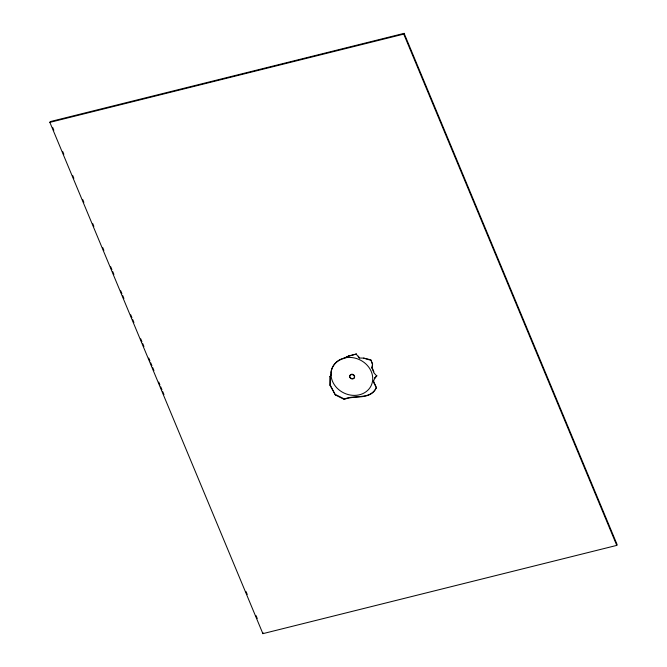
<?xml version="1.0" encoding="UTF-8"?>
<svg xmlns="http://www.w3.org/2000/svg" width="667" height="667" viewBox="0 0 667 667"><rect width="100%" height="100%" fill="white"/><g stroke="black" fill="none" stroke-linecap="round" stroke-linejoin="round"><path stroke-width="1" d="M376.688 375.996L376.863 375.621L374.796 378.139L376.688 375.996L374.037 372.986L371.978 368.042L372.469 364.499L370.885 359.88L372.653 364.124M371.978 368.042L372.528 365.007M330.073 385.434L330.198 376.346L330.073 385.434L335.376 394.956L344.197 399.383C354.877 394.864 370.093 400.542 376.255 387.911L373.378 381.382L374.979 377.755M49.867 122.369L50.233 121.611L404.119 33.35L617.133 544.631L616.767 545.389L262.881 633.65L49.867 122.369L403.752 34.109L404.119 33.35M343.38 358.596L349.066 355.819L343.38 358.596A21.386 18.393 25.7 0 0 330.965 372.419L331.015 374.887L331.191 374.512L330.015 376.722M335.376 394.956L330.257 385.059M348.883 356.195L356.528 353.96L350 355.586M370.71 360.263L363.648 358.112L359.396 358.029L358.362 356.17M363.648 358.112L370.01 359.613M344.197 399.383L344.38 399.008C355.061 394.48 370.268 400.167 376.438 387.527L374.846 384M373.378 381.382L373.562 380.999L374.262 383.5M262.881 633.65L263.248 632.891M335.559 394.572L344.38 399.008M356.345 354.335L359.396 358.029M403.752 34.109L616.767 545.389M372.161 367.667L373.87 371.786M52.635 127.38L53.835 130.265M62.648 151.409L63.849 154.285M72.653 175.429L73.854 178.314M82.666 199.458L83.867 202.343M92.671 223.487L93.872 226.371M102.685 247.515L103.885 250.392M110.689 266.733L111.898 269.618M112.698 271.536L113.899 274.42M120.702 290.762L121.903 293.638M122.703 295.564L123.904 298.449M130.715 314.782L131.916 317.667M132.716 319.593L133.917 322.469M140.72 338.811L141.921 341.696M142.721 343.613L143.93 346.498M148.733 358.029L149.933 360.914M150.734 362.84L151.934 365.724M152.735 367.642L153.935 370.527M158.738 382.058L159.938 384.942M160.747 386.86L161.948 389.745M162.748 391.671L163.949 394.556M246.031 591.571L247.232 594.447M256.036 615.591L257.237 618.476M343.563 358.221A21.386 18.393 25.7 0 1 371.652 372.545A21.386 18.393 25.7 0 1 356.737 395.264A21.386 18.393 25.7 0 1 331.241 376.98L331.149 372.044A21.386 18.393 25.7 0 1 342.58 358.529M349.85 376.046A2.468 2.126 25.7 0 1 353.552 374.712A2.468 2.126 25.7 0 1 353.352 378.456M352.768 378.589A2.468 2.126 25.7 0 1 352.134 378.564M350.95 378.097A2.468 2.126 25.7 0 1 350.117 377.172M349.933 377.547A2.468 2.126 25.7 0 0 354.094 378.172A2.468 2.126 25.7 0 0 352.184 374.621A2.468 2.126 25.7 0 0 349.933 377.547"/></g></svg>
